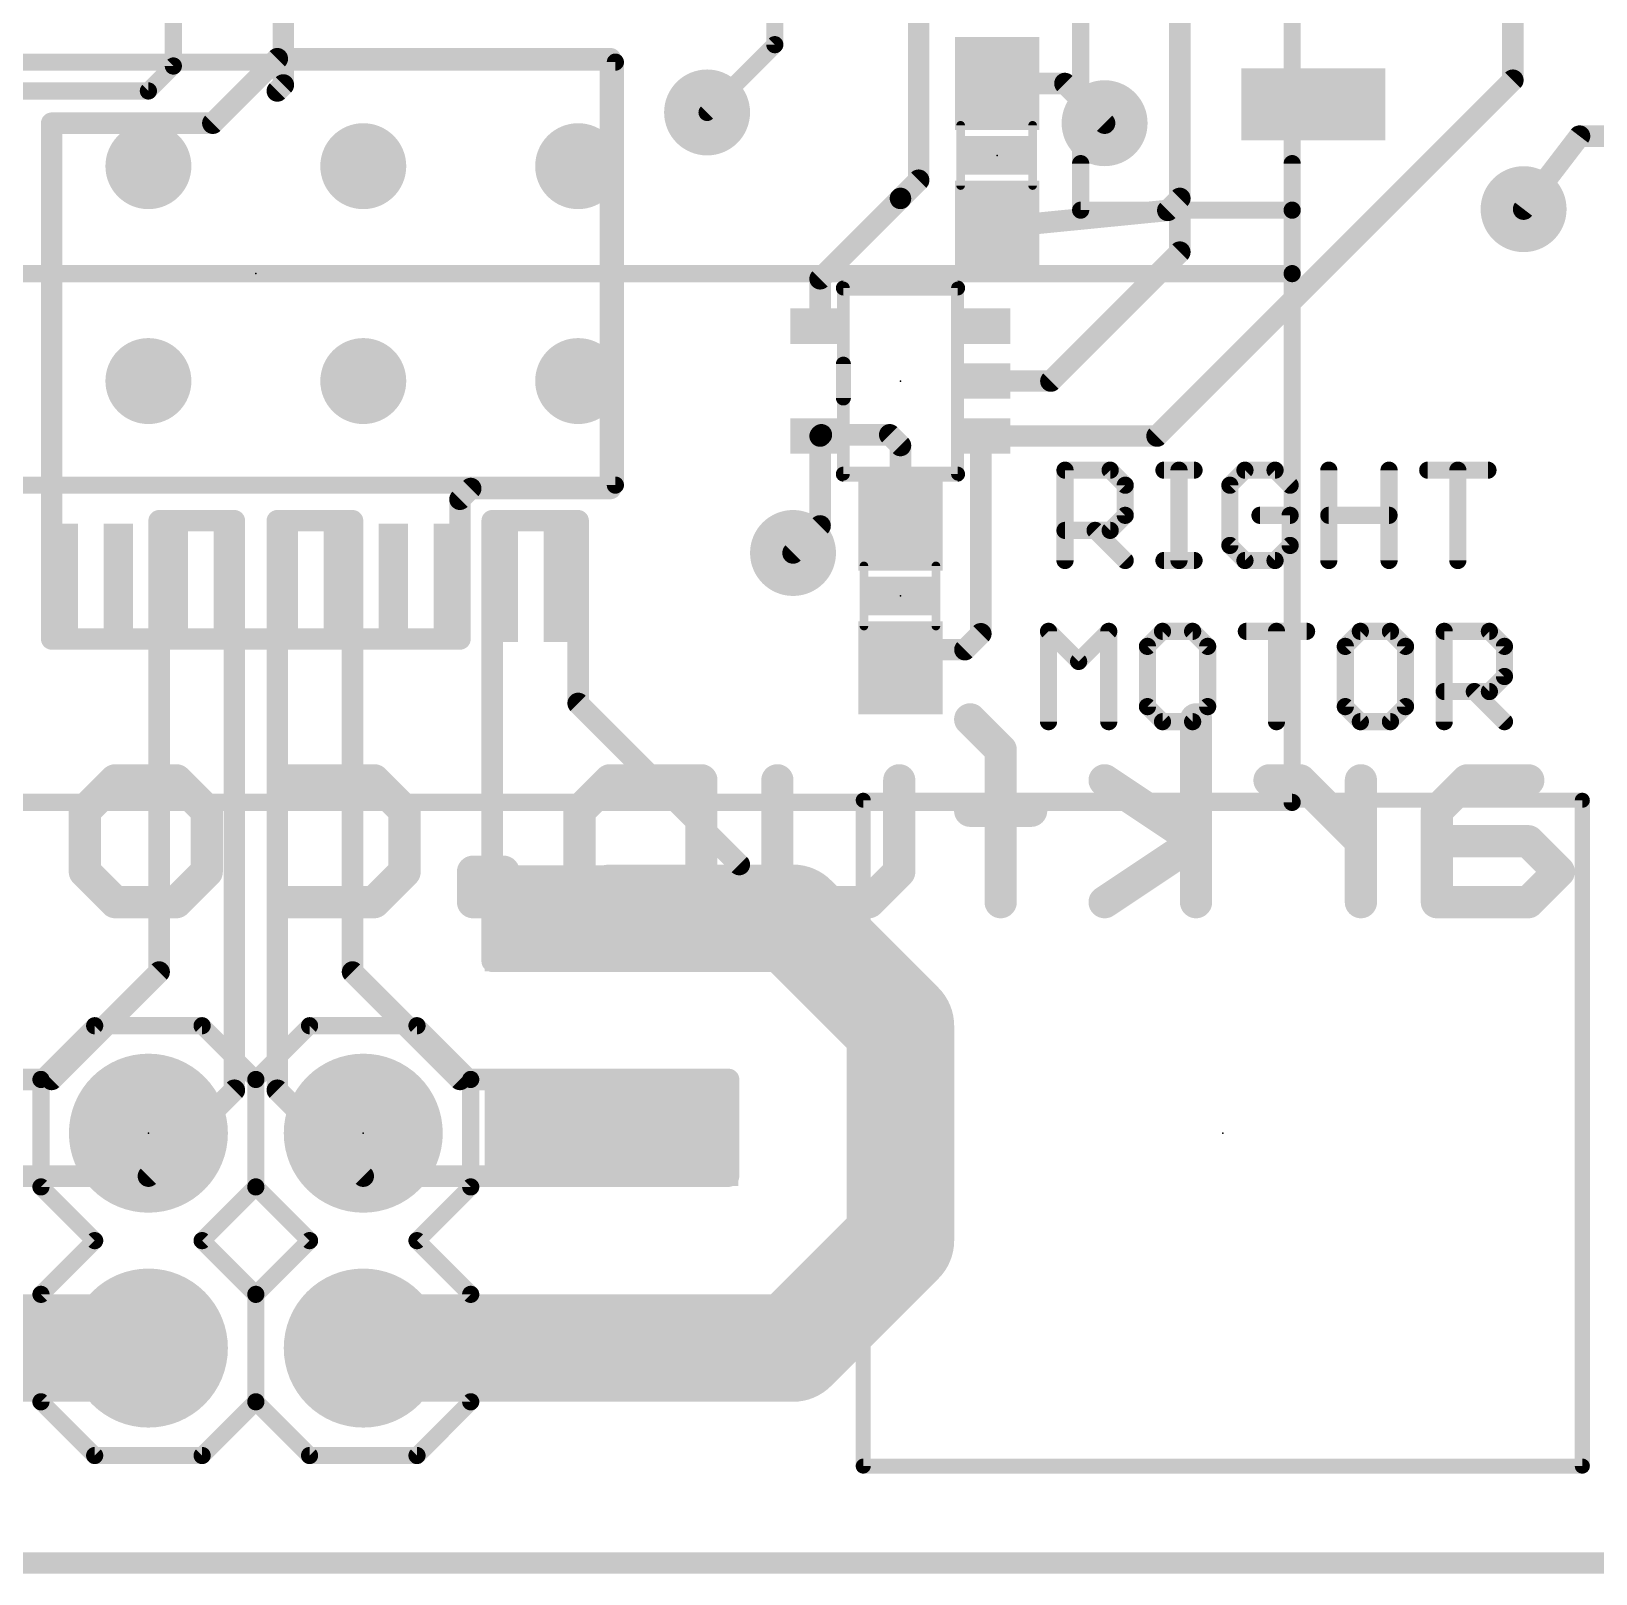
# Model space of a CAD drawing. Extents: x -27 to 95, y -17 to 50.
# Drawn here: x 44.34 to 62.83, y -0.13 to 18.1 of the extents above; entities that cross this region are included whole.
import ezdxf

# ---------------------------------------------------------------- set-up
doc = ezdxf.new("R2010")
doc.units = 0
for name, color, linetype in [('1', 12, 'CONTINUOUS'), ('16', 132, 'CONTINUOUS'), ('17', 110, 'CONTINUOUS'), ('18', 110, 'CONTINUOUS'), ('20', 53, 'CONTINUOUS'), ('21', 41, 'CONTINUOUS'), ('22', 40, 'CONTINUOUS'), ('23', 53, 'CONTINUOUS'), ('51', 53, 'CONTINUOUS')]:
    doc.layers.add(name, color=color, linetype=linetype)

# ---------------------------------------------------------------- blocks, each defined once
blk = doc.blocks.new('RECT')
blk.add_solid([(-0.5, -0.5), (0.5, -0.5), (-0.5, 0.5), (0.5, 0.5)])
blk = doc.blocks.new('ROUNDP')
at = {"const_width": 0.5}
blk.add_lwpolyline([(0, -0.25, 1), (0, 0.25, 1), (0, -0.25)], format="xyb", dxfattribs=at)
blk = doc.blocks.new('ROUNDV')
at = {"const_width": 0.5}
blk.add_lwpolyline([(0, -0.25, 1), (0, 0.25, 1), (0, -0.25)], format="xyb", dxfattribs=at)

msp = doc.modelspace()

# ---------------------------------------------------------------- linework, layer by layer
at = {"layer": '1'}
for points, const_width in [([(57.912, 16.129), (57.912, 20.701)], 0.254), ([(54.825, 18.923), (54.825, 16.344)], 0.254), ([(46.015, 18.896), (46.015, 17.694)], 0.2032), ([(47.315, 18.896), (47.315, 17.47)], 0.254), ([(53.125, 18.923), (53.125, 17.946)], 0.2032), ([(61.849, 17.526), (61.849, 18.288)], 0.254), ([(53.125, 17.946), (52.324, 17.145)], 0.2032), ([(46.015, 17.694), (45.72, 17.399)], 0.2032), ([(47.244, 17.78), (46.482, 17.018)], 0.254), ([(51.181, 17.78), (47.244, 17.78)], 0.254), ([(51.181, 12.7), (51.181, 17.78)], 0.254), ([(47.315, 17.47), (47.244, 17.399)], 0.254), ([(55.753, 17.487), (56.554, 17.487)], 0.254), ([(56.554, 17.487), (57.023, 17.018)], 0.254), ([(57.643, 13.32), (61.849, 17.526)], 0.254), ([(45.72, 17.399), (44.069, 17.399)], 0.2032), ([(46.482, 17.018), (44.577, 17.018)], 0.254), ([(44.577, 17.018), (44.577, 10.922)], 0.254), ([(62.637, 16.865), (61.976, 16.002)], 0.254), ([(63.654, 16.865), (62.637, 16.865)], 0.254), ([(54.825, 16.344), (54.61, 16.129)], 0.254), ([(53.66, 15.179), (54.61, 16.129)], 0.254), ([(55.753, 15.787), (57.77, 15.987)], 0.254), ([(57.77, 15.987), (57.912, 16.129)], 0.254), ([(57.912, 15.494), (57.912, 16.129)], 0.254), ([(56.388, 13.97), (57.912, 15.494)], 0.254), ([(53.66, 14.62), (53.66, 15.179)], 0.254), ([(55.56, 13.97), (56.388, 13.97)], 0.254), ([(53.675, 13.335), (53.66, 13.32)], 0.254), ([(53.66, 13.32), (53.66, 12.258)], 0.254), ([(54.483, 13.335), (53.675, 13.335)], 0.254), ([(54.61, 13.208), (54.483, 13.335)], 0.254), ([(54.61, 12.28), (54.61, 13.208)], 0.254), ([(55.56, 13.32), (57.643, 13.32)], 0.254), ([(55.56, 13.32), (55.56, 10.983)], 0.254), ([(49.403, 12.573), (49.53, 12.7)], 0.254), ([(49.53, 12.7), (51.181, 12.7)], 0.254), ([(49.403, 10.922), (49.403, 12.573)], 0.254), ([(45.847, 12.319), (46.736, 12.319)], 0.254), ([(45.847, 6.985), (45.847, 12.319)], 0.254), ([(46.736, 12.319), (46.736, 5.588)], 0.254), ([(47.244, 12.319), (48.133, 12.319)], 0.254), ([(47.244, 5.588), (47.244, 12.319)], 0.254), ([(48.133, 12.319), (48.133, 6.985)], 0.254), ([(49.784, 12.319), (50.8, 12.319)], 0.254), ([(49.784, 7.112), (49.784, 12.319)], 0.254), ([(50.8, 12.319), (50.8, 10.16)], 0.254), ([(53.66, 12.258), (53.34, 11.938)], 0.254), ([(55.56, 10.983), (55.372, 10.795)], 0.254), ([(44.577, 10.922), (49.403, 10.922)], 0.254), ([(54.625, 10.795), (54.61, 10.58)], 0.254), ([(55.372, 10.795), (54.625, 10.795)], 0.254), ([(50.8, 10.16), (52.705, 8.255)], 0.254), ([(52.705, 8.255), (52.705, 7.112)], 0.254), ([(51.195, 7.62), (53.34, 7.62)], 1.27), ([(53.34, 7.62), (54.61, 6.35)], 1.27), ([(52.705, 7.112), (49.784, 7.112)], 0.254), ([(44.577, 5.715), (45.847, 6.985)], 0.254), ([(48.133, 6.985), (49.403, 5.715)], 0.254), ([(54.61, 3.81), (54.61, 6.35)], 1.27), ([(41.402, 5.715), (44.577, 5.715)], 0.254), ([(49.403, 5.715), (52.578, 5.715)], 0.254), ([(52.578, 5.715), (52.578, 4.572)], 0.254), ([(46.736, 5.588), (45.72, 4.572)], 0.254), ([(48.26, 4.572), (47.244, 5.588)], 0.254), ([(45.72, 4.572), (41.402, 4.572)], 0.254), ([(52.578, 4.572), (48.26, 4.572)], 0.254), ([(53.34, 2.54), (54.61, 3.81)], 1.27), ([(45.72, 2.54), (42.785, 2.54)], 1.27), ([(48.26, 2.54), (51.195, 2.54)], 1.27), ([(51.195, 2.54), (53.34, 2.54)], 1.27), ([(91.44, 0), (2.54, 0)], 0.254)]:
    msp.add_lwpolyline(points, dxfattribs=dict(at, const_width=const_width))
for points, const_width in [([(53.0742, 17.946, 1), (53.1758, 17.946)], 0.1016), ([(53.1609, 17.9101, 1), (53.0891, 17.9819)], 0.1016), ([(46.0509, 17.6581, 1), (45.9791, 17.7299)], 0.1016), ([(47.244, 17.8435, 1), (47.244, 17.7165)], 0.127), ([(47.2889, 17.7351, 1), (47.1991, 17.8249)], 0.127), ([(51.2445, 17.78, 1), (51.1175, 17.78)], 0.127), ([(51.181, 17.7165, 1), (51.181, 17.8435)], 0.127), ([(45.9642, 17.694, 1), (46.0658, 17.694)], 0.1016), ([(47.3599, 17.4251, 1), (47.2701, 17.5149)], 0.127), ([(55.753, 17.5505, 1), (55.753, 17.4235)], 0.127), ([(56.5989, 17.5319, 1), (56.5091, 17.4421)], 0.127), ([(56.554, 17.4235, 1), (56.554, 17.5505)], 0.127), ([(61.7855, 17.526, 1), (61.9125, 17.526)], 0.127), ([(61.8939, 17.4811, 1), (61.8041, 17.5709)], 0.127), ([(45.6841, 17.4349, 1), (45.7559, 17.3631)], 0.1016), ([(45.72, 17.3482, 1), (45.72, 17.4498)], 0.1016), ([(47.1991, 17.4439, 1), (47.2889, 17.3541)], 0.127), ([(47.2515, 17.47, 1), (47.3785, 17.47)], 0.127), ([(52.2881, 17.1809, 1), (52.3599, 17.1091)], 0.1016), ([(44.577, 17.0815, 1), (44.577, 16.9545)], 0.127), ([(44.6405, 17.018, 1), (44.5135, 17.018)], 0.127), ([(46.4371, 17.0629, 1), (46.5269, 16.9731)], 0.127), ([(46.482, 16.9545, 1), (46.482, 17.0815)], 0.127), ([(56.9781, 16.9731, 1), (57.0679, 17.0629)], 0.127), ([(62.637, 16.9285, 1), (62.637, 16.8015)], 0.127), ([(62.6874, 16.8264, 1), (62.5866, 16.9036)], 0.127), ([(54.8699, 16.2991, 1), (54.7801, 16.3889)], 0.127), ([(54.7615, 16.344, 1), (54.8885, 16.344)], 0.127), ([(54.5651, 16.1739, 1), (54.6549, 16.0841)], 0.127), ([(54.6549, 16.0841, 1), (54.5651, 16.1739)], 0.127), ([(57.7251, 16.0319, 1), (57.8149, 15.9421)], 0.127), ([(57.7763, 15.9238, 1), (57.7637, 16.0502)], 0.127), ([(57.9755, 16.129, 1), (57.8485, 16.129)], 0.127), ([(57.8485, 16.129, 1), (57.9755, 16.129)], 0.127), ([(57.9569, 16.0841, 1), (57.8671, 16.1739)], 0.127), ([(61.9256, 16.0406, 1), (62.0264, 15.9634)], 0.127), ([(55.7467, 15.8502, 1), (55.7593, 15.7238)], 0.127), ([(57.8485, 15.494, 1), (57.9755, 15.494)], 0.127), ([(57.9569, 15.4491, 1), (57.8671, 15.5389)], 0.127), ([(53.7235, 15.179, 1), (53.5965, 15.179)], 0.127), ([(53.6151, 15.2239, 1), (53.7049, 15.1341)], 0.127), ([(53.5965, 14.62, 1), (53.7235, 14.62)], 0.127), ([(55.56, 14.0335, 1), (55.56, 13.9065)], 0.127), ([(56.3431, 14.0149, 1), (56.4329, 13.9251)], 0.127), ([(56.388, 13.9065, 1), (56.388, 14.0335)], 0.127), ([(53.7235, 13.32, 1), (53.5965, 13.32)], 0.127), ([(53.6151, 13.3649, 1), (53.7049, 13.2751)], 0.127), ([(53.675, 13.3985, 1), (53.675, 13.2715)], 0.127), ([(53.7199, 13.2901, 1), (53.6301, 13.3799)], 0.127), ([(54.5279, 13.3799, 1), (54.4381, 13.2901)], 0.127), ([(54.483, 13.2715, 1), (54.483, 13.3985)], 0.127), ([(54.6735, 13.208, 1), (54.5465, 13.208)], 0.127), ([(54.5651, 13.1631, 1), (54.6549, 13.2529)], 0.127), ([(55.56, 13.3835, 1), (55.56, 13.2565)], 0.127), ([(55.6235, 13.32, 1), (55.4965, 13.32)], 0.127), ([(57.5981, 13.3649, 1), (57.6879, 13.2751)], 0.127), ([(57.643, 13.2565, 1), (57.643, 13.3835)], 0.127), ([(49.53, 12.7635, 1), (49.53, 12.6365)], 0.127), ([(49.5749, 12.6551, 1), (49.4851, 12.7449)], 0.127), ([(51.1175, 12.7, 1), (51.2445, 12.7)], 0.127), ([(51.181, 12.6365, 1), (51.181, 12.7635)], 0.127), ([(49.4665, 12.573, 1), (49.3395, 12.573)], 0.127), ([(49.3581, 12.6179, 1), (49.4479, 12.5281)], 0.127), ([(45.847, 12.3825, 1), (45.847, 12.2555)], 0.127), ([(45.9105, 12.319, 1), (45.7835, 12.319)], 0.127), ([(46.7995, 12.319, 1), (46.6725, 12.319)], 0.127), ([(46.736, 12.2555, 1), (46.736, 12.3825)], 0.127), ([(47.244, 12.3825, 1), (47.244, 12.2555)], 0.127), ([(47.3075, 12.319, 1), (47.1805, 12.319)], 0.127), ([(48.1965, 12.319, 1), (48.0695, 12.319)], 0.127), ([(48.133, 12.2555, 1), (48.133, 12.3825)], 0.127), ([(49.784, 12.3825, 1), (49.784, 12.2555)], 0.127), ([(49.8475, 12.319, 1), (49.7205, 12.319)], 0.127), ([(50.8635, 12.319, 1), (50.7365, 12.319)], 0.127), ([(50.8, 12.2555, 1), (50.8, 12.3825)], 0.127), ([(53.5965, 12.258, 1), (53.7235, 12.258)], 0.127), ([(53.7049, 12.2131, 1), (53.6151, 12.3029)], 0.127), ([(54.5465, 12.28, 1), (54.6735, 12.28)], 0.127), ([(53.2951, 11.9829, 1), (53.3849, 11.8931)], 0.127), ([(55.6049, 10.9381, 1), (55.5151, 11.0279)], 0.127), ([(44.577, 10.9855, 1), (44.577, 10.8585)], 0.127), ([(44.5135, 10.922, 1), (44.6405, 10.922)], 0.127), ([(49.3395, 10.922, 1), (49.4665, 10.922)], 0.127), ([(49.403, 10.8585, 1), (49.403, 10.9855)], 0.127), ([(54.625, 10.8585, 1), (54.625, 10.7315)], 0.127), ([(54.6883, 10.7906, 1), (54.5617, 10.7994)], 0.127), ([(55.372, 10.7315, 1), (55.372, 10.8585)], 0.127), ([(55.4965, 10.983, 1), (55.6235, 10.983)], 0.127), ([(55.3271, 10.8399, 1), (55.4169, 10.7501)], 0.127), ([(54.5467, 10.5844, 1), (54.6733, 10.5756)], 0.127), ([(50.8449, 10.2049, 1), (50.7551, 10.1151)], 0.127), ([(50.7365, 10.16, 1), (50.8635, 10.16)], 0.127), ([(52.7685, 8.255, 1), (52.6415, 8.255)], 0.127), ([(52.6601, 8.2101, 1), (52.7499, 8.2999)], 0.127), ([(51.195, 7.9375, 1), (51.195, 7.3025)], 0.635), ([(53.5645, 7.8445, 1), (53.1155, 7.3955)], 0.635), ([(53.34, 7.3025, 1), (53.34, 7.9375)], 0.635), ([(49.784, 7.1755, 1), (49.784, 7.0485)], 0.127), ([(52.705, 7.0485, 1), (52.705, 7.1755)], 0.127), ([(45.7835, 6.985, 1), (45.9105, 6.985)], 0.127), ([(45.8919, 6.9401, 1), (45.8021, 7.0299)], 0.127), ([(48.1779, 7.0299, 1), (48.0881, 6.9401)], 0.127), ([(48.0695, 6.985, 1), (48.1965, 6.985)], 0.127), ([(49.7205, 7.112, 1), (49.8475, 7.112)], 0.127), ([(52.6415, 7.112, 1), (52.7685, 7.112)], 0.127), ([(54.9275, 6.35, 1), (54.2925, 6.35)], 0.635), ([(54.3855, 6.1255, 1), (54.8345, 6.5745)], 0.635), ([(44.5321, 5.7599, 1), (44.6219, 5.6701)], 0.127), ([(44.577, 5.6515, 1), (44.577, 5.7785)], 0.127), ([(49.403, 5.7785, 1), (49.403, 5.6515)], 0.127), ([(49.3581, 5.6701, 1), (49.4479, 5.7599)], 0.127), ([(52.6415, 5.715, 1), (52.5145, 5.715)], 0.127), ([(52.578, 5.6515, 1), (52.578, 5.7785)], 0.127), ([(46.6725, 5.588, 1), (46.7995, 5.588)], 0.127), ([(46.7809, 5.5431, 1), (46.6911, 5.6329)], 0.127), ([(47.2889, 5.6329, 1), (47.1991, 5.5431)], 0.127), ([(47.1805, 5.588, 1), (47.3075, 5.588)], 0.127), ([(45.6751, 4.6169, 1), (45.7649, 4.5271)], 0.127), ([(45.72, 4.5085, 1), (45.72, 4.6355)], 0.127), ([(48.26, 4.6355, 1), (48.26, 4.5085)], 0.127), ([(48.2151, 4.5271, 1), (48.3049, 4.6169)], 0.127), ([(52.5145, 4.572, 1), (52.6415, 4.572)], 0.127), ([(52.578, 4.5085, 1), (52.578, 4.6355)], 0.127), ([(54.8345, 3.5855, 1), (54.3855, 4.0345)], 0.635), ([(54.2925, 3.81, 1), (54.9275, 3.81)], 0.635), ([(45.72, 2.2225, 1), (45.72, 2.8575)], 0.635), ([(48.26, 2.8575, 1), (48.26, 2.2225)], 0.635), ([(51.195, 2.8575, 1), (51.195, 2.2225)], 0.635), ([(51.195, 2.2225, 1), (51.195, 2.8575)], 0.635), ([(53.34, 2.2225, 1), (53.34, 2.8575)], 0.635), ([(53.1155, 2.7645, 1), (53.5645, 2.3155)], 0.635)]:
    msp.add_lwpolyline(points, format="xyb", dxfattribs=dict(at, const_width=const_width))
at = {"layer": '16', "const_width": 0.254}
msp.add_lwpolyline([(91.44, 0), (2.54, 0)], dxfattribs=at)
at = {"layer": '20', "const_width": 0.254}
msp.add_lwpolyline([(2.54, 0), (91.44, 0)], dxfattribs=at)
at = {"layer": '21'}
for points, const_width in [([(42.74, 17.74), (51.24, 17.74)], 0.2032), ([(51.24, 17.74), (51.24, 12.74)], 0.2032), ([(56.74, 15.99), (56.74, 16.54)], 0.2032), ([(59.24, 15.99), (59.24, 16.54)], 0.2032), ([(56.74, 15.99), (59.24, 15.99)], 0.2032), ([(59.24, 15.99), (59.24, 15.24)], 0.2032), ([(34.74, 15.24), (59.24, 15.24)], 0.2032), ([(53.935, 15.07), (55.285, 15.07)], 0.1778), ([(53.935, 13.77), (53.935, 14.17)], 0.1778), ([(55.285, 12.87), (53.935, 12.87)], 0.1778), ([(56.555, 11.8491), (56.555, 12.9168)], 0.2032), ([(56.555, 12.9168), (57.0889, 12.9168)], 0.2032), ([(57.0889, 12.9168), (57.2668, 12.7389)], 0.2032), ([(57.7244, 12.9168), (58.0803, 12.9168)], 0.2032), ([(57.9024, 11.8491), (57.9024, 12.9168)], 0.2032), ([(58.6819, 12.9168), (58.504, 12.7389)], 0.2032), ([(59.0379, 12.9168), (58.6819, 12.9168)], 0.2032), ([(59.2158, 12.7389), (59.0379, 12.9168)], 0.2032), ([(59.6734, 11.8491), (59.6734, 12.9168)], 0.2032), ([(60.3852, 12.9168), (60.3852, 11.8491)], 0.2032), ([(60.8428, 12.9168), (61.5546, 12.9168)], 0.2032), ([(61.1987, 11.8491), (61.1987, 12.9168)], 0.2032), ([(51.24, 12.74), (42.74, 12.74)], 0.2032), ([(57.2668, 12.7389), (57.2668, 12.383)], 0.2032), ([(58.504, 12.7389), (58.504, 12.0271)], 0.2032), ([(57.2668, 12.383), (57.0889, 12.205)], 0.2032), ([(59.2158, 12.383), (58.8599, 12.383)], 0.2032), ([(59.2158, 12.0271), (59.2158, 12.383)], 0.2032), ([(59.6734, 12.383), (60.3852, 12.383)], 0.2032), ([(57.0889, 12.205), (56.555, 12.205)], 0.2032), ([(56.9109, 12.205), (57.2668, 11.8491)], 0.2032), ([(58.504, 12.0271), (58.6819, 11.8491)], 0.2032), ([(59.0379, 11.8491), (59.2158, 12.0271)], 0.2032), ([(57.7244, 11.8491), (58.0803, 11.8491)], 0.2032), ([(58.6819, 11.8491), (59.0379, 11.8491)], 0.2032), ([(56.3601, 9.9441), (56.3601, 11.0118)], 0.2032), ([(56.3601, 11.0118), (56.716, 10.6559)], 0.2032), ([(56.716, 10.6559), (57.0719, 11.0118)], 0.2032), ([(57.0719, 11.0118), (57.0719, 9.9441)], 0.2032), ([(57.7075, 11.0118), (57.5295, 10.8339)], 0.2032), ([(58.0634, 11.0118), (57.7075, 11.0118)], 0.2032), ([(58.2413, 10.8339), (58.0634, 11.0118)], 0.2032), ([(58.6989, 11.0118), (59.4107, 11.0118)], 0.2032), ([(59.0548, 9.9441), (59.0548, 11.0118)], 0.2032), ([(60.0462, 11.0118), (59.8683, 10.8339)], 0.2032), ([(60.4022, 11.0118), (60.0462, 11.0118)], 0.2032), ([(60.5801, 10.8339), (60.4022, 11.0118)], 0.2032), ([(61.0377, 9.9441), (61.0377, 11.0118)], 0.2032), ([(61.0377, 11.0118), (61.5715, 11.0118)], 0.2032), ([(61.5715, 11.0118), (61.7495, 10.8339)], 0.2032), ([(57.5295, 10.8339), (57.5295, 10.122)], 0.2032), ([(58.2413, 10.122), (58.2413, 10.8339)], 0.2032), ([(59.8683, 10.8339), (59.8683, 10.122)], 0.2032), ([(60.5801, 10.122), (60.5801, 10.8339)], 0.2032), ([(61.7495, 10.8339), (61.7495, 10.478)], 0.2032), ([(61.7495, 10.478), (61.5715, 10.3)], 0.2032), ([(61.5715, 10.3), (61.0377, 10.3)], 0.2032), ([(61.3936, 10.3), (61.7495, 9.9441)], 0.2032), ([(57.5295, 10.122), (57.7075, 9.9441)], 0.2032), ([(58.0634, 9.9441), (58.2413, 10.122)], 0.2032), ([(59.8683, 10.122), (60.0462, 9.9441)], 0.2032), ([(60.4022, 9.9441), (60.5801, 10.122)], 0.2032), ([(57.7075, 9.9441), (58.0634, 9.9441)], 0.2032), ([(60.0462, 9.9441), (60.4022, 9.9441)], 0.2032), ([(54.17, 9.015), (54.17, 1.145)], 0.1778), ([(62.67, 9.015), (54.17, 9.015)], 0.1778), ([(62.67, 1.145), (62.67, 9.015)], 0.1778), ([(45.085, 6.35), (44.45, 5.715)], 0.2032), ([(46.355, 6.35), (45.085, 6.35)], 0.2032), ([(46.99, 5.715), (46.355, 6.35)], 0.2032), ([(47.625, 6.35), (46.99, 5.715)], 0.2032), ([(48.895, 6.35), (47.625, 6.35)], 0.2032), ([(49.53, 5.715), (48.895, 6.35)], 0.2032), ([(44.45, 4.445), (44.45, 5.715)], 0.2032), ([(46.99, 4.445), (46.99, 5.715)], 0.2032), ([(46.99, 5.715), (46.99, 4.445)], 0.2032), ([(49.53, 5.715), (49.53, 4.445)], 0.2032), ([(45.085, 3.81), (44.45, 4.445)], 0.2032), ([(46.99, 4.445), (46.355, 3.81)], 0.2032), ([(47.625, 3.81), (46.99, 4.445)], 0.2032), ([(49.53, 4.445), (48.895, 3.81)], 0.2032), ([(44.45, 3.175), (45.085, 3.81)], 0.2032), ([(46.355, 3.81), (46.99, 3.175)], 0.2032), ([(46.99, 3.175), (47.625, 3.81)], 0.2032), ([(48.895, 3.81), (49.53, 3.175)], 0.2032), ([(44.45, 1.905), (44.45, 3.175)], 0.2032), ([(46.99, 1.905), (46.99, 3.175)], 0.2032), ([(46.99, 3.175), (46.99, 1.905)], 0.2032), ([(49.53, 3.175), (49.53, 1.905)], 0.2032), ([(45.085, 1.27), (44.45, 1.905)], 0.2032), ([(46.99, 1.905), (46.355, 1.27)], 0.2032), ([(47.625, 1.27), (46.99, 1.905)], 0.2032), ([(49.53, 1.905), (48.895, 1.27)], 0.2032), ([(46.355, 1.27), (45.085, 1.27)], 0.2032), ([(48.895, 1.27), (47.625, 1.27)], 0.2032), ([(54.17, 1.145), (62.67, 1.145)], 0.1778)]:
    msp.add_lwpolyline(points, dxfattribs=dict(at, const_width=const_width))
for points, const_width in [([(51.2908, 17.74, 1), (51.1892, 17.74)], 0.1016), ([(51.24, 17.6892, 1), (51.24, 17.7908)], 0.1016), ([(56.7908, 16.54, 1), (56.6892, 16.54)], 0.1016), ([(59.2908, 16.54, 1), (59.1892, 16.54)], 0.1016), ([(56.74, 16.0408, 1), (56.74, 15.9392)], 0.1016), ([(59.2908, 15.99, 1), (59.1892, 15.99)], 0.1016), ([(59.24, 15.9392, 1), (59.24, 16.0408)], 0.1016), ([(56.6892, 15.99, 1), (56.7908, 15.99)], 0.1016), ([(59.1892, 15.99, 1), (59.2908, 15.99)], 0.1016), ([(59.1892, 15.24, 1), (59.2908, 15.24)], 0.1016), ([(59.24, 15.1892, 1), (59.24, 15.2908)], 0.1016), ([(53.935, 15.1144, 1), (53.935, 15.0256)], 0.0889), ([(55.285, 15.0256, 1), (55.285, 15.1144)], 0.0889), ([(53.9794, 14.17, 1), (53.8906, 14.17)], 0.0889), ([(53.8906, 13.77, 1), (53.9794, 13.77)], 0.0889), ([(53.935, 12.9145, 1), (53.935, 12.8256)], 0.0889), ([(55.285, 12.8256, 1), (55.285, 12.9145)], 0.0889), ([(56.6058, 12.9168, 1), (56.5042, 12.9168)], 0.1016), ([(56.555, 12.9676, 1), (56.555, 12.866)], 0.1016), ([(57.1248, 12.9527, 1), (57.0529, 12.8809)], 0.1016), ([(57.0889, 12.866, 1), (57.0889, 12.9676)], 0.1016), ([(57.7244, 12.9676, 1), (57.7244, 12.866)], 0.1016), ([(57.9532, 12.9168, 1), (57.8516, 12.9168)], 0.1016), ([(58.0803, 12.866, 1), (58.0803, 12.9676)], 0.1016), ([(58.6819, 12.9676, 1), (58.6819, 12.866)], 0.1016), ([(58.7179, 12.8809, 1), (58.646, 12.9527)], 0.1016), ([(59.0738, 12.9527, 1), (59.0019, 12.8809)], 0.1016), ([(59.0379, 12.866, 1), (59.0379, 12.9676)], 0.1016), ([(59.7242, 12.9168, 1), (59.6226, 12.9168)], 0.1016), ([(60.436, 12.9168, 1), (60.3344, 12.9168)], 0.1016), ([(60.8428, 12.9676, 1), (60.8428, 12.866)], 0.1016), ([(61.2495, 12.9168, 1), (61.1479, 12.9168)], 0.1016), ([(61.5546, 12.866, 1), (61.5546, 12.9676)], 0.1016), ([(51.1892, 12.74, 1), (51.2908, 12.74)], 0.1016), ([(51.24, 12.6892, 1), (51.24, 12.7908)], 0.1016), ([(57.3176, 12.7389, 1), (57.216, 12.7389)], 0.1016), ([(57.2309, 12.7029, 1), (57.3027, 12.7748)], 0.1016), ([(58.5548, 12.7389, 1), (58.4532, 12.7389)], 0.1016), ([(58.4681, 12.7748, 1), (58.5399, 12.7029)], 0.1016), ([(59.1799, 12.7029, 1), (59.2517, 12.7748)], 0.1016), ([(57.216, 12.383, 1), (57.3176, 12.383)], 0.1016), ([(57.3027, 12.347, 1), (57.2309, 12.4189)], 0.1016), ([(58.8599, 12.4338, 1), (58.8599, 12.3322)], 0.1016), ([(59.2666, 12.383, 1), (59.165, 12.383)], 0.1016), ([(59.2158, 12.3322, 1), (59.2158, 12.4338)], 0.1016), ([(59.6734, 12.4338, 1), (59.6734, 12.3322)], 0.1016), ([(60.3852, 12.3322, 1), (60.3852, 12.4338)], 0.1016), ([(56.555, 12.2558, 1), (56.555, 12.1542)], 0.1016), ([(56.9468, 12.2409, 1), (56.875, 12.1691)], 0.1016), ([(57.0529, 12.2409, 1), (57.1248, 12.1691)], 0.1016), ([(57.0889, 12.1542, 1), (57.0889, 12.2558)], 0.1016), ([(58.5399, 12.063, 1), (58.4681, 11.9911)], 0.1016), ([(58.4532, 12.0271, 1), (58.5548, 12.0271)], 0.1016), ([(59.165, 12.0271, 1), (59.2666, 12.0271)], 0.1016), ([(59.2517, 11.9911, 1), (59.1799, 12.063)], 0.1016), ([(56.5042, 11.8491, 1), (56.6058, 11.8491)], 0.1016), ([(57.2309, 11.8132, 1), (57.3027, 11.885)], 0.1016), ([(57.7244, 11.8999, 1), (57.7244, 11.7983)], 0.1016), ([(57.8516, 11.8491, 1), (57.9532, 11.8491)], 0.1016), ([(58.0803, 11.7983, 1), (58.0803, 11.8999)], 0.1016), ([(58.6819, 11.8999, 1), (58.6819, 11.7983)], 0.1016), ([(58.646, 11.8132, 1), (58.7179, 11.885)], 0.1016), ([(59.0019, 11.885, 1), (59.0738, 11.8132)], 0.1016), ([(59.0379, 11.7983, 1), (59.0379, 11.8999)], 0.1016), ([(59.6226, 11.8491, 1), (59.7242, 11.8491)], 0.1016), ([(60.3344, 11.8491, 1), (60.436, 11.8491)], 0.1016), ([(61.1479, 11.8491, 1), (61.2495, 11.8491)], 0.1016), ([(56.4109, 11.0118, 1), (56.3093, 11.0118)], 0.1016), ([(56.396, 11.0477, 1), (56.3242, 10.9759)], 0.1016), ([(57.1227, 11.0118, 1), (57.0211, 11.0118)], 0.1016), ([(57.1078, 10.9759, 1), (57.036, 11.0477)], 0.1016), ([(57.7075, 11.0626, 1), (57.7075, 10.961)], 0.1016), ([(57.7434, 10.9759, 1), (57.6715, 11.0477)], 0.1016), ([(58.0993, 11.0477, 1), (58.0274, 10.9759)], 0.1016), ([(58.0634, 10.961, 1), (58.0634, 11.0626)], 0.1016), ([(58.6989, 11.0626, 1), (58.6989, 10.961)], 0.1016), ([(59.1056, 11.0118, 1), (59.004, 11.0118)], 0.1016), ([(59.4107, 10.961, 1), (59.4107, 11.0626)], 0.1016), ([(60.0462, 11.0626, 1), (60.0462, 10.961)], 0.1016), ([(60.0822, 10.9759, 1), (60.0103, 11.0477)], 0.1016), ([(60.4381, 11.0477, 1), (60.3662, 10.9759)], 0.1016), ([(60.4022, 10.961, 1), (60.4022, 11.0626)], 0.1016), ([(61.0885, 11.0118, 1), (60.9869, 11.0118)], 0.1016), ([(61.0377, 11.0626, 1), (61.0377, 10.961)], 0.1016), ([(61.6075, 11.0477, 1), (61.5356, 10.9759)], 0.1016), ([(61.5715, 10.961, 1), (61.5715, 11.0626)], 0.1016), ([(57.5803, 10.8339, 1), (57.4787, 10.8339)], 0.1016), ([(57.4936, 10.8698, 1), (57.5654, 10.7979)], 0.1016), ([(58.2921, 10.8339, 1), (58.1905, 10.8339)], 0.1016), ([(58.2054, 10.7979, 1), (58.2772, 10.8698)], 0.1016), ([(59.9191, 10.8339, 1), (59.8175, 10.8339)], 0.1016), ([(59.8324, 10.8698, 1), (59.9042, 10.7979)], 0.1016), ([(60.6309, 10.8339, 1), (60.5293, 10.8339)], 0.1016), ([(60.5442, 10.7979, 1), (60.616, 10.8698)], 0.1016), ([(61.8003, 10.8339, 1), (61.6987, 10.8339)], 0.1016), ([(61.7136, 10.7979, 1), (61.7854, 10.8698)], 0.1016), ([(56.6801, 10.6918, 1), (56.7519, 10.62)], 0.1016), ([(56.6801, 10.62, 1), (56.7519, 10.6918)], 0.1016), ([(61.7854, 10.442, 1), (61.7136, 10.5139)], 0.1016), ([(61.0377, 10.3508, 1), (61.0377, 10.2492)], 0.1016), ([(61.4295, 10.3359, 1), (61.3577, 10.2641)], 0.1016), ([(61.5356, 10.3359, 1), (61.6075, 10.2641)], 0.1016), ([(61.5715, 10.2492, 1), (61.5715, 10.3508)], 0.1016), ([(61.6987, 10.478, 1), (61.8003, 10.478)], 0.1016), ([(57.5654, 10.158, 1), (57.4936, 10.0861)], 0.1016), ([(57.4787, 10.122, 1), (57.5803, 10.122)], 0.1016), ([(58.1905, 10.122, 1), (58.2921, 10.122)], 0.1016), ([(58.2772, 10.0861, 1), (58.2054, 10.158)], 0.1016), ([(59.9042, 10.158, 1), (59.8324, 10.0861)], 0.1016), ([(59.8175, 10.122, 1), (59.9191, 10.122)], 0.1016), ([(60.5293, 10.122, 1), (60.6309, 10.122)], 0.1016), ([(60.616, 10.0861, 1), (60.5442, 10.158)], 0.1016), ([(56.3093, 9.9441, 1), (56.4109, 9.9441)], 0.1016), ([(57.0211, 9.9441, 1), (57.1227, 9.9441)], 0.1016), ([(57.7075, 9.9949, 1), (57.7075, 9.8933)], 0.1016), ([(57.6715, 9.9082, 1), (57.7434, 9.98)], 0.1016), ([(58.0274, 9.98, 1), (58.0993, 9.9082)], 0.1016), ([(58.0634, 9.8933, 1), (58.0634, 9.9949)], 0.1016), ([(59.004, 9.9441, 1), (59.1056, 9.9441)], 0.1016), ([(60.0462, 9.9949, 1), (60.0462, 9.8933)], 0.1016), ([(60.0103, 9.9082, 1), (60.0822, 9.98)], 0.1016), ([(60.3662, 9.98, 1), (60.4381, 9.9082)], 0.1016), ([(60.4022, 9.8933, 1), (60.4022, 9.9949)], 0.1016), ([(60.9869, 9.9441, 1), (61.0885, 9.9441)], 0.1016), ([(61.7136, 9.9082, 1), (61.7854, 9.98)], 0.1016), ([(54.17, 9.0595, 1), (54.17, 8.9706)], 0.0889), ([(54.2144, 9.015, 1), (54.1256, 9.015)], 0.0889), ([(62.7144, 9.015, 1), (62.6256, 9.015)], 0.0889), ([(62.67, 8.9706, 1), (62.67, 9.0595)], 0.0889), ([(45.085, 6.4008, 1), (45.085, 6.2992)], 0.1016), ([(45.1209, 6.3141, 1), (45.0491, 6.3859)], 0.1016), ([(46.3909, 6.3859, 1), (46.3191, 6.3141)], 0.1016), ([(46.355, 6.2992, 1), (46.355, 6.4008)], 0.1016), ([(47.625, 6.4008, 1), (47.625, 6.2992)], 0.1016), ([(47.6609, 6.3141, 1), (47.5891, 6.3859)], 0.1016), ([(48.9309, 6.3859, 1), (48.8591, 6.3141)], 0.1016), ([(48.895, 6.2992, 1), (48.895, 6.4008)], 0.1016), ([(44.5008, 5.715, 1), (44.3992, 5.715)], 0.1016), ([(44.4141, 5.7509, 1), (44.4859, 5.6791)], 0.1016), ([(47.0408, 5.715, 1), (46.9392, 5.715)], 0.1016), ([(47.0408, 5.715, 1), (46.9392, 5.715)], 0.1016), ([(46.9541, 5.7509, 1), (47.0259, 5.6791)], 0.1016), ([(46.9541, 5.6791, 1), (47.0259, 5.7509)], 0.1016), ([(49.5808, 5.715, 1), (49.4792, 5.715)], 0.1016), ([(49.4941, 5.6791, 1), (49.5659, 5.7509)], 0.1016), ([(44.4859, 4.4809, 1), (44.4141, 4.4091)], 0.1016), ([(44.3992, 4.445, 1), (44.5008, 4.445)], 0.1016), ([(47.0259, 4.4809, 1), (46.9541, 4.4091)], 0.1016), ([(46.9392, 4.445, 1), (47.0408, 4.445)], 0.1016), ([(46.9392, 4.445, 1), (47.0408, 4.445)], 0.1016), ([(47.0259, 4.4091, 1), (46.9541, 4.4809)], 0.1016), ([(49.4792, 4.445, 1), (49.5808, 4.445)], 0.1016), ([(49.5659, 4.4091, 1), (49.4941, 4.4809)], 0.1016), ([(45.1209, 3.7741, 1), (45.0491, 3.8459)], 0.1016), ([(45.0491, 3.7741, 1), (45.1209, 3.8459)], 0.1016), ([(46.3909, 3.8459, 1), (46.3191, 3.7741)], 0.1016), ([(46.3191, 3.8459, 1), (46.3909, 3.7741)], 0.1016), ([(47.6609, 3.7741, 1), (47.5891, 3.8459)], 0.1016), ([(47.5891, 3.7741, 1), (47.6609, 3.8459)], 0.1016), ([(48.9309, 3.8459, 1), (48.8591, 3.7741)], 0.1016), ([(48.8591, 3.8459, 1), (48.9309, 3.7741)], 0.1016), ([(44.5008, 3.175, 1), (44.3992, 3.175)], 0.1016), ([(44.4141, 3.2109, 1), (44.4859, 3.1391)], 0.1016), ([(47.0408, 3.175, 1), (46.9392, 3.175)], 0.1016), ([(47.0408, 3.175, 1), (46.9392, 3.175)], 0.1016), ([(46.9541, 3.2109, 1), (47.0259, 3.1391)], 0.1016), ([(46.9541, 3.1391, 1), (47.0259, 3.2109)], 0.1016), ([(49.5808, 3.175, 1), (49.4792, 3.175)], 0.1016), ([(49.4941, 3.1391, 1), (49.5659, 3.2109)], 0.1016), ([(44.4859, 1.9409, 1), (44.4141, 1.8691)], 0.1016), ([(44.3992, 1.905, 1), (44.5008, 1.905)], 0.1016), ([(47.0259, 1.9409, 1), (46.9541, 1.8691)], 0.1016), ([(46.9392, 1.905, 1), (47.0408, 1.905)], 0.1016), ([(46.9392, 1.905, 1), (47.0408, 1.905)], 0.1016), ([(47.0259, 1.8691, 1), (46.9541, 1.9409)], 0.1016), ([(49.4792, 1.905, 1), (49.5808, 1.905)], 0.1016), ([(49.5659, 1.8691, 1), (49.4941, 1.9409)], 0.1016), ([(45.085, 1.3208, 1), (45.085, 1.2192)], 0.1016), ([(45.0491, 1.2341, 1), (45.1209, 1.3059)], 0.1016), ([(46.3191, 1.3059, 1), (46.3909, 1.2341)], 0.1016), ([(46.355, 1.2192, 1), (46.355, 1.3208)], 0.1016), ([(47.625, 1.3208, 1), (47.625, 1.2192)], 0.1016), ([(47.5891, 1.2341, 1), (47.6609, 1.3059)], 0.1016), ([(48.8591, 1.3059, 1), (48.9309, 1.2341)], 0.1016), ([(48.895, 1.2192, 1), (48.895, 1.3208)], 0.1016), ([(54.17, 1.1895, 1), (54.17, 1.1005)], 0.0889), ([(54.1256, 1.145, 1), (54.2144, 1.145)], 0.0889), ([(62.6256, 1.145, 1), (62.7144, 1.145)], 0.0889), ([(62.67, 1.1005, 1), (62.67, 1.1895)], 0.0889)]:
    msp.add_lwpolyline(points, format="xyb", dxfattribs=dict(at, const_width=const_width))
at = {"layer": '22', "const_width": 0.381}
for points in [[(55.7946, 9.6112), (55.4344, 9.9713)], [(58.1037, 7.8105), (58.1037, 9.9713)], [(55.7946, 7.8105), (55.7946, 9.6112)], [(44.9692, 8.8909), (45.3293, 9.2511)], [(45.3293, 9.2511), (46.0496, 9.2511)], [(46.0496, 9.2511), (46.4097, 8.8909)], [(47.308, 9.2511), (48.3884, 9.2511)], [(48.3884, 9.2511), (48.7485, 8.8909)], [(51.1763, 9.2511), (50.8162, 8.8909)], [(52.2567, 9.2511), (51.1763, 9.2511)], [(52.2567, 7.8105), (52.2567, 9.2511)], [(53.1549, 7.8105), (53.1549, 9.2511)], [(54.5955, 9.2511), (54.5955, 8.1706)], [(58.1037, 8.5308), (57.0233, 9.2511)], [(59.3324, 9.2511), (58.9723, 9.2511)], [(60.0527, 8.5308), (59.3324, 9.2511)], [(60.0527, 7.8105), (60.0527, 9.2511)], [(61.3111, 9.2511), (60.9509, 8.8909)], [(62.0314, 9.2511), (61.3111, 9.2511)], [(44.9692, 8.1706), (44.9692, 8.8909)], [(46.4097, 8.8909), (46.4097, 8.1706)], [(48.7485, 8.8909), (48.7485, 8.1706)], [(50.8162, 8.8909), (50.8162, 7.8105)], [(56.1547, 8.8909), (55.4344, 8.8909)], [(60.9509, 8.8909), (60.9509, 7.8105)], [(57.0233, 7.8105), (58.1037, 8.5308)], [(62.0314, 8.5308), (60.9509, 8.5308)], [(62.3915, 8.1706), (62.0314, 8.5308)], [(45.3293, 7.8105), (44.9692, 8.1706)], [(46.4097, 8.1706), (46.0496, 7.8105)], [(48.7485, 8.1706), (48.3884, 7.8105)], [(49.9179, 8.1706), (49.5578, 8.1706)], [(49.5578, 8.1706), (49.5578, 7.8105)], [(49.9179, 7.8105), (49.9179, 8.1706)], [(54.5955, 8.1706), (54.2354, 7.8105)], [(62.0314, 7.8105), (62.3915, 8.1706)], [(46.0496, 7.8105), (45.3293, 7.8105)], [(48.3884, 7.8105), (47.308, 7.8105)], [(49.5578, 7.8105), (49.9179, 7.8105)], [(54.2354, 7.8105), (53.1549, 7.8105)], [(60.9509, 7.8105), (62.0314, 7.8105)]]:
    msp.add_lwpolyline(points, dxfattribs=at)
at = {"layer": '22', "const_width": 0.1905}
for points in [[(55.5018, 10.0387, 1), (55.3671, 9.904)], [(58.199, 9.9713, 1), (58.0085, 9.9713)], [(55.8898, 9.6112, 1), (55.6993, 9.6112)], [(55.7272, 9.5439, 1), (55.8619, 9.6786)], [(45.3293, 9.3463, 1), (45.3293, 9.1558)], [(45.3967, 9.1837, 1), (45.2619, 9.3184)], [(46.1169, 9.3184, 1), (45.9822, 9.1837)], [(46.0496, 9.1558, 1), (46.0496, 9.3463)], [(47.308, 9.3463, 1), (47.308, 9.1558)], [(48.4557, 9.3184, 1), (48.321, 9.1837)], [(48.3884, 9.1558, 1), (48.3884, 9.3463)], [(51.1763, 9.3463, 1), (51.1763, 9.1558)], [(51.2436, 9.1837, 1), (51.1089, 9.3184)], [(52.352, 9.2511, 1), (52.1615, 9.2511)], [(52.2567, 9.1558, 1), (52.2567, 9.3463)], [(53.2502, 9.2511, 1), (53.0597, 9.2511)], [(54.6908, 9.2511, 1), (54.5003, 9.2511)], [(57.0761, 9.3303, 1), (56.9704, 9.1718)], [(58.9723, 9.3463, 1), (58.9723, 9.1558)], [(59.3998, 9.3184, 1), (59.2651, 9.1837)], [(59.3324, 9.1558, 1), (59.3324, 9.3463)], [(60.148, 9.2511, 1), (59.9575, 9.2511)], [(61.3111, 9.3463, 1), (61.3111, 9.1558)], [(61.3784, 9.1837, 1), (61.2437, 9.3184)], [(62.0314, 9.1558, 1), (62.0314, 9.3463)], [(45.0644, 8.8909, 1), (44.8739, 8.8909)], [(46.505, 8.8909, 1), (46.3145, 8.8909)], [(48.8438, 8.8909, 1), (48.6533, 8.8909)], [(50.9114, 8.8909, 1), (50.7209, 8.8909)], [(55.4344, 8.9862, 1), (55.4344, 8.7957)], [(56.1547, 8.7957, 1), (56.1547, 8.9862)], [(61.0462, 8.8909, 1), (60.8557, 8.8909)], [(44.9018, 8.9583, 1), (45.0365, 8.8236)], [(46.3424, 8.8236, 1), (46.4771, 8.9583)], [(48.6812, 8.8236, 1), (48.8159, 8.9583)], [(50.7488, 8.9583, 1), (50.8835, 8.8236)], [(60.8836, 8.9583, 1), (61.0183, 8.8236)], [(58.1565, 8.4515, 1), (58.0509, 8.61)], [(58.0509, 8.4515, 1), (58.1565, 8.61)], [(59.9853, 8.4634, 1), (60.1201, 8.5981)], [(60.9509, 8.626, 1), (60.9509, 8.4355)], [(62.0987, 8.5981, 1), (61.964, 8.4634)], [(62.0314, 8.4355, 1), (62.0314, 8.626)], [(45.0365, 8.238, 1), (44.9018, 8.1033)], [(46.4771, 8.1033, 1), (46.3424, 8.238)], [(48.8159, 8.1033, 1), (48.6812, 8.238)], [(49.653, 8.1706, 1), (49.4625, 8.1706)], [(49.5578, 8.2659, 1), (49.5578, 8.0754)], [(50.0132, 8.1706, 1), (49.8227, 8.1706)], [(49.9179, 8.0754, 1), (49.9179, 8.2659)], [(54.6629, 8.1033, 1), (54.5282, 8.238)], [(62.4588, 8.1033, 1), (62.3241, 8.238)], [(62.3241, 8.1033, 1), (62.4588, 8.238)], [(44.8739, 8.1706, 1), (45.0644, 8.1706)], [(46.3145, 8.1706, 1), (46.505, 8.1706)], [(48.6533, 8.1706, 1), (48.8438, 8.1706)], [(54.5003, 8.1706, 1), (54.6908, 8.1706)], [(45.3293, 7.9058, 1), (45.3293, 7.7153)], [(45.2619, 7.7431, 1), (45.3967, 7.8779)], [(45.9822, 7.8779, 1), (46.1169, 7.7431)], [(46.0496, 7.7153, 1), (46.0496, 7.9058)], [(47.308, 7.9058, 1), (47.308, 7.7153)], [(48.321, 7.8779, 1), (48.4557, 7.7431)], [(48.3884, 7.7153, 1), (48.3884, 7.9058)], [(49.5578, 7.9058, 1), (49.5578, 7.7153)], [(49.9179, 7.7153, 1), (49.9179, 7.9058)], [(53.1549, 7.9058, 1), (53.1549, 7.7153)], [(54.168, 7.8779, 1), (54.3027, 7.7431)], [(54.2354, 7.7153, 1), (54.2354, 7.9058)], [(56.9704, 7.8898, 1), (57.0761, 7.7312)], [(60.9509, 7.9058, 1), (60.9509, 7.7153)], [(61.964, 7.8779, 1), (62.0987, 7.7431)], [(62.0314, 7.7153, 1), (62.0314, 7.9058)], [(49.4625, 7.8105, 1), (49.653, 7.8105)], [(49.8227, 7.8105, 1), (50.0132, 7.8105)], [(50.7209, 7.8105, 1), (50.9114, 7.8105)], [(52.1615, 7.8105, 1), (52.352, 7.8105)], [(53.0597, 7.8105, 1), (53.2502, 7.8105)], [(55.6993, 7.8105, 1), (55.8898, 7.8105)], [(58.0085, 7.8105, 1), (58.199, 7.8105)], [(59.9575, 7.8105, 1), (60.148, 7.8105)], [(60.8557, 7.8105, 1), (61.0462, 7.8105)]]:
    msp.add_lwpolyline(points, format="xyb", dxfattribs=at)
at = {"layer": '23'}
for p in [(55.753, 16.637), (46.99, 15.24), (46.99, 15.24), (54.61, 13.97), (54.61, 11.43), (45.72, 5.08), (48.26, 5.08), (58.42, 5.08)]:
    msp.add_point(p, dxfattribs=at)
at = {"layer": '51'}
for points, const_width in [([(56.74, 15.99), (56.74, 36.49)], 0.2032), ([(59.24, 36.49), (59.24, 15.99)], 0.2032), ([(55.321, 16.281), (55.321, 16.993)], 0.1016), ([(56.172, 16.281), (56.172, 16.993)], 0.1016), ([(56.74, 15.99), (59.24, 15.99)], 0.2032), ([(59.24, 15.24), (59.24, 8.99)], 0.2032), ([(53.935, 12.87), (53.935, 15.07)], 0.1524), ([(53.935, 15.07), (55.285, 15.07)], 0.1524), ([(55.285, 15.07), (55.285, 12.87)], 0.1524), ([(55.285, 12.87), (53.935, 12.87)], 0.1524), ([(54.178, 11.074), (54.178, 11.786)], 0.1016), ([(55.029, 11.074), (55.029, 11.786)], 0.1016), ([(34.74, 8.99), (59.24, 8.99)], 0.2032)]:
    msp.add_lwpolyline(points, dxfattribs=dict(at, const_width=const_width))
for points, const_width in [([(55.3464, 16.993, 1), (55.2956, 16.993)], 0.0508), ([(56.1974, 16.993, 1), (56.1466, 16.993)], 0.0508), ([(55.2956, 16.281, 1), (55.3464, 16.281)], 0.0508), ([(56.1466, 16.281, 1), (56.1974, 16.281)], 0.0508), ([(56.74, 16.0408, 1), (56.74, 15.9392)], 0.1016), ([(59.24, 15.9392, 1), (59.24, 16.0408)], 0.1016), ([(56.6892, 15.99, 1), (56.7908, 15.99)], 0.1016), ([(59.1892, 15.99, 1), (59.2908, 15.99)], 0.1016), ([(59.2908, 15.24, 1), (59.1892, 15.24)], 0.1016), ([(53.9731, 15.07, 1), (53.8969, 15.07)], 0.0762), ([(53.935, 15.1081, 1), (53.935, 15.0319)], 0.0762), ([(55.3231, 15.07, 1), (55.2469, 15.07)], 0.0762), ([(55.285, 15.0319, 1), (55.285, 15.1081)], 0.0762), ([(53.935, 12.9081, 1), (53.935, 12.8319)], 0.0762), ([(55.285, 12.8319, 1), (55.285, 12.9081)], 0.0762), ([(53.8969, 12.87, 1), (53.9731, 12.87)], 0.0762), ([(55.2469, 12.87, 1), (55.3231, 12.87)], 0.0762), ([(54.2034, 11.786, 1), (54.1526, 11.786)], 0.0508), ([(55.0544, 11.786, 1), (55.0036, 11.786)], 0.0508), ([(54.1526, 11.074, 1), (54.2034, 11.074)], 0.0508), ([(55.0036, 11.074, 1), (55.0544, 11.074)], 0.0508), ([(59.24, 8.9392, 1), (59.24, 9.0408)], 0.1016), ([(59.1892, 8.99, 1), (59.2908, 8.99)], 0.1016)]:
    msp.add_lwpolyline(points, format="xyb", dxfattribs=dict(at, const_width=const_width))

# ---------------------------------------------------------------- block references
at = {"layer": '1', "xscale": 1.1, "rotation": 90}
for p in [(55.753, 17.487), (55.753, 15.787), (54.61, 12.28), (54.61, 10.58)]:
    msp.add_blockref('RECT', p, dxfattribs=at)
at = {"layer": '1'}
for p, xscale, yscale, rotation in [((59.49, 17.24), 0.85, 1.7, 90), ((53.66, 14.62), 0.42, 0.7, 90), ((55.56, 14.62), 0.42, 0.7, 90), ((55.56, 13.97), 0.42, 0.7, 90), ((53.66, 13.32), 0.42, 0.7, 90), ((55.56, 13.32), 0.42, 0.7, 90), ((51.195, 7.62), 1.25, 3, 270), ((51.195, 5.08), 1.25, 3, 270), ((51.195, 2.54), 1.25, 3, 270)]:
    msp.add_blockref('RECT', p, dxfattribs=dict(at, xscale=xscale, yscale=yscale, rotation=rotation))
at = {"layer": '1', "xscale": 0.348, "yscale": 1.397}
for p in [(44.715, 11.584), (45.365, 11.584), (46.015, 11.584), (46.665, 11.584), (47.315, 11.584), (47.965, 11.584), (48.615, 11.584), (49.265, 11.584), (49.915, 11.584), (50.565, 11.584)]:
    msp.add_blockref('RECT', p, dxfattribs=at)
at = {"layer": '17', "xscale": 1.8796, "yscale": 1.8796}
for p in [(45.72, 5.08), (45.72, 5.08), (48.26, 5.08), (48.26, 5.08), (45.72, 2.54), (45.72, 2.54), (48.26, 2.54), (48.26, 2.54)]:
    msp.add_blockref('ROUNDP', p, dxfattribs=at)
at = {"layer": '18', "xscale": 1.016, "yscale": 1.016}
for p in [(52.324, 17.145), (52.324, 17.145), (57.023, 17.018), (57.023, 17.018), (45.72, 16.51), (45.72, 16.51), (48.26, 16.51), (48.26, 16.51), (50.8, 16.51), (50.8, 16.51), (61.976, 16.002), (61.976, 16.002), (45.72, 13.97), (45.72, 13.97), (48.26, 13.97), (48.26, 13.97), (50.8, 13.97), (50.8, 13.97), (53.34, 11.938), (53.34, 11.938)]:
    msp.add_blockref('ROUNDV', p, dxfattribs=at)
at = {"layer": '21', "xscale": 0.4572, "yscale": 0.762, "rotation": 90}
for p in [(55.753, 16.637), (54.61, 11.43)]:
    msp.add_blockref('RECT', p, dxfattribs=at)
at = {"layer": '51'}
for p, xscale, yscale, rotation in [((55.7479, 17.2172), 0.5001, 0.95, 90), ((55.7479, 16.0489), 0.5001, 0.95, 90), ((53.71, 14.62), 0.3, 0.4, 90), ((55.51, 14.62), 0.3, 0.4, 270), ((55.51, 13.97), 0.3, 0.4, 270), ((53.71, 13.32), 0.3, 0.4, 90), ((55.51, 13.32), 0.3, 0.4, 270), ((54.6049, 12.0103), 0.5001, 0.95, 90), ((54.6049, 10.8419), 0.5001, 0.95, 90), ((51.195, 7.62), 0.64, 0.85, 90), ((51.195, 5.08), 0.64, 0.85, 90), ((45.72, 5.08), 0.508, 0.508, 270), ((48.26, 5.08), 0.508, 0.508, 270), ((45.72, 2.54), 0.508, 0.508, 270), ((48.26, 2.54), 0.508, 0.508, 270), ((51.195, 2.54), 0.64, 0.85, 90)]:
    msp.add_blockref('RECT', p, dxfattribs=dict(at, xscale=xscale, yscale=yscale, rotation=rotation))

doc.saveas('drawing.dxf')
